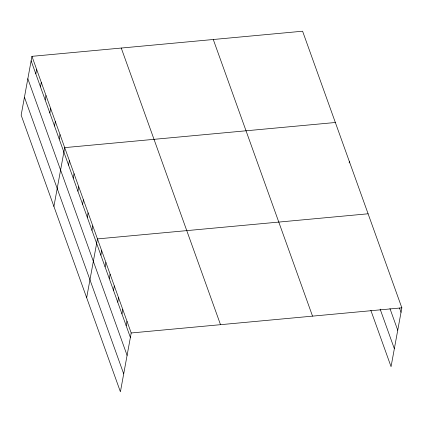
<?xml version="1.0" encoding="UTF-8"?>
<svg xmlns="http://www.w3.org/2000/svg" width="423" height="423" viewBox="0 0 423 423"><rect width="100%" height="100%" fill="white"/><g stroke="black" fill="none" stroke-linecap="round" stroke-linejoin="round"><path stroke-width="0.63" d="M31.947 56.338L21.15 115.156L120.407 391.788L131.204 332.975L31.947 56.338L302.593 31.212L401.85 307.844L391.053 366.662L370.849 310.35M35.807 73.845L36.621 69.383M40.481 86.889L41.301 82.422M45.161 99.928L45.98 95.466M49.84 112.967L50.66 108.505M54.519 126.012L55.339 121.544M59.199 139.051L60.018 134.588M53.906 206.445L64.698 147.627L335.349 122.501M68.558 165.134L69.377 160.671M73.237 178.178L74.057 173.71M77.917 191.217L78.736 186.755M82.596 204.261L83.416 199.793M87.275 217.3L88.095 212.838M91.955 230.339L92.774 225.877M86.662 297.734L97.454 238.916L368.1 213.789M100.854 255.138L101.673 250.675M105.073 266.897L105.893 262.429M109.293 278.651L110.112 274.189M113.507 290.411L114.326 285.948M117.726 302.17L118.546 297.702M121.946 313.924L122.765 309.462M126.165 325.684L126.985 321.216M349.149 162.903L349.387 161.623M131.204 332.975L401.85 307.844M399.476 307.981L401.03 312.311M389.969 308.589L397.736 330.247M380.14 309.123L394.347 348.726M213.277 39.503L312.534 316.14M121.258 48.048L220.515 324.679M31.128 60.806L130.384 337.438M27.833 78.741L127.09 355.373M24.444 97.216L123.701 373.853"/></g></svg>
